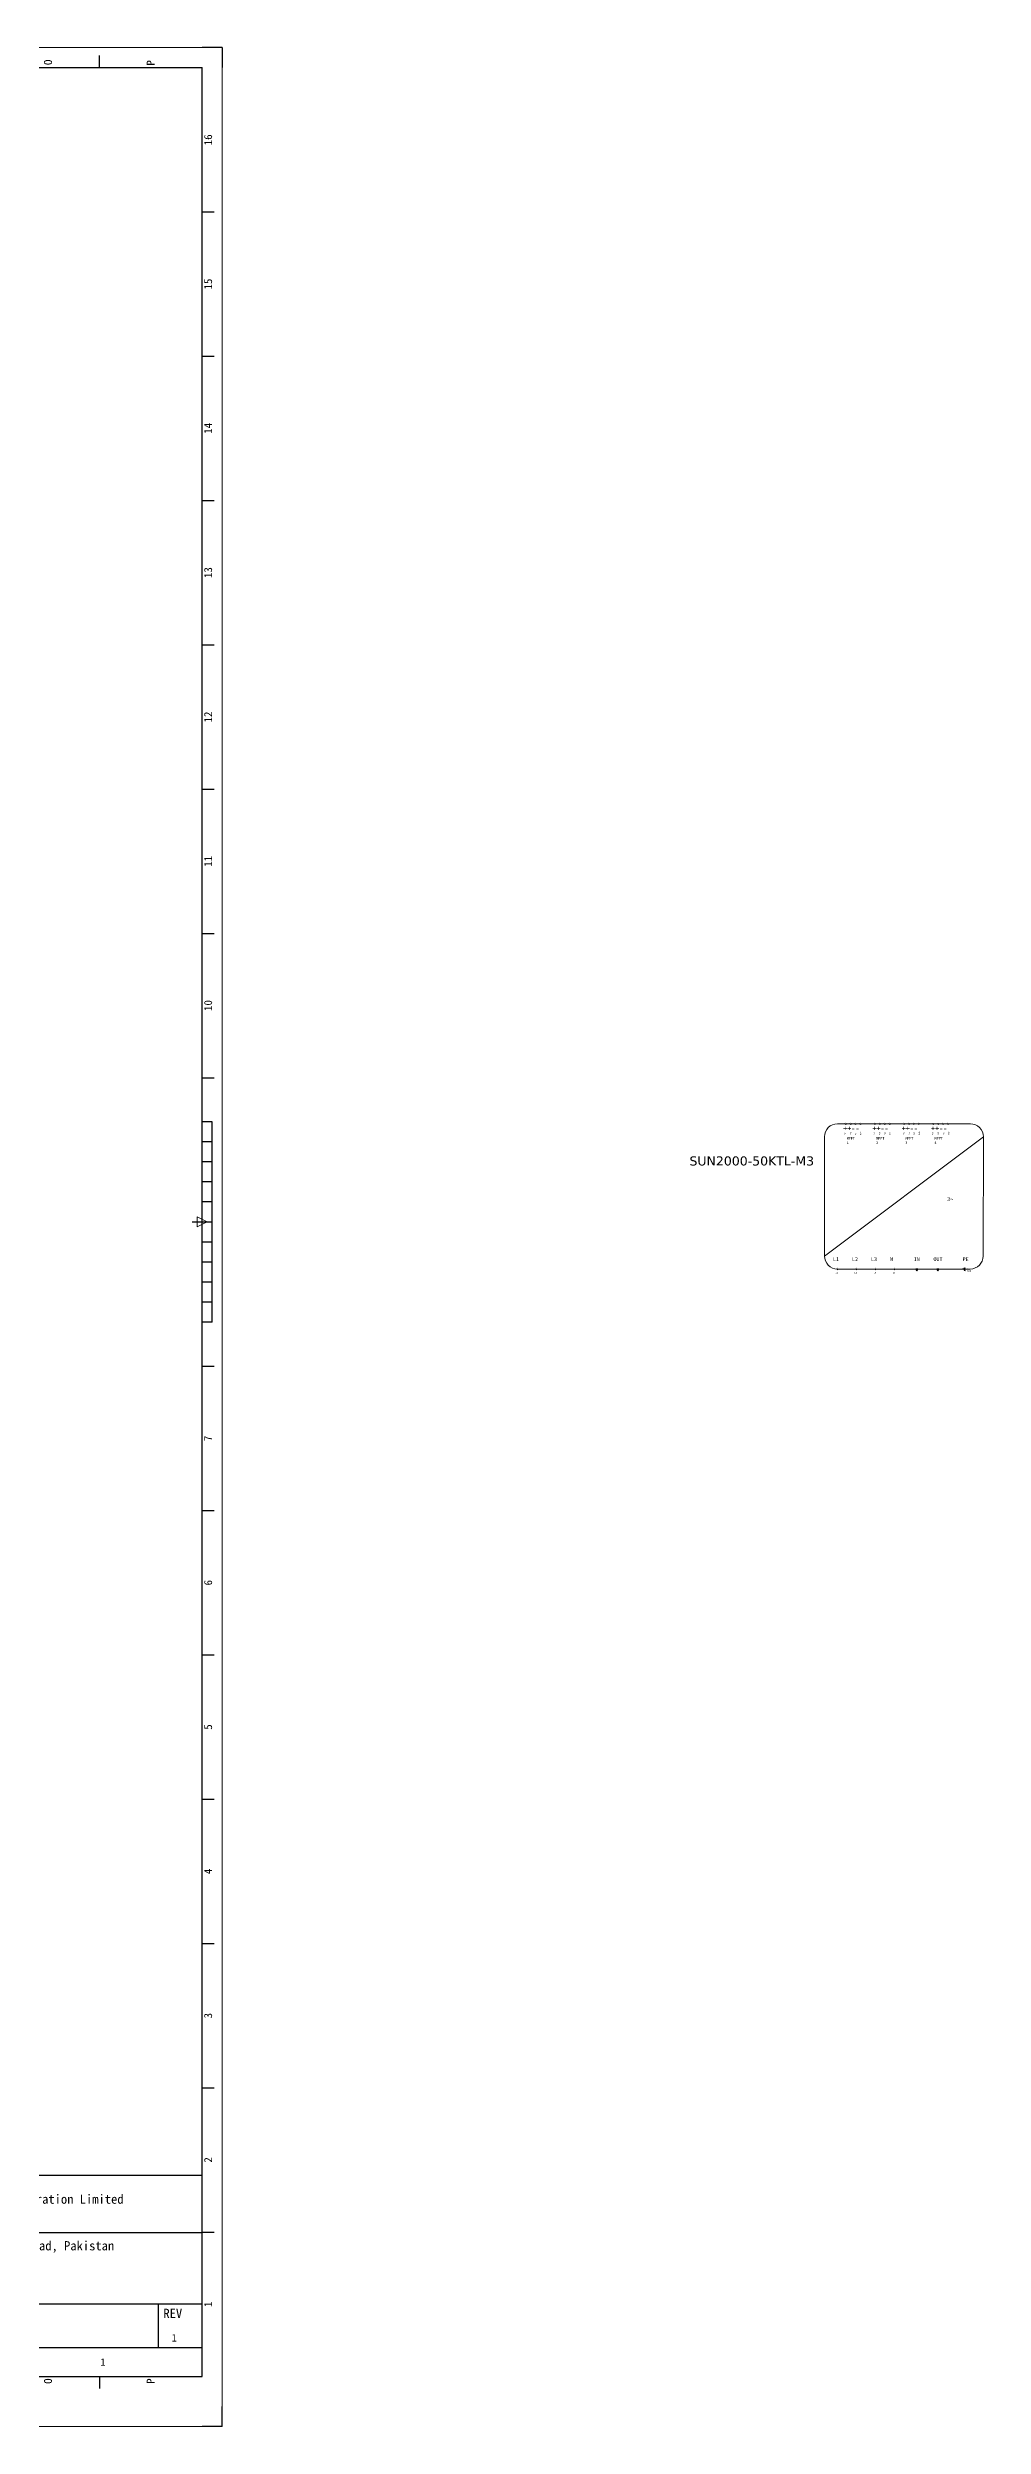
# Model space of a CAD drawing. Header units: millimetres. Extents: x 139 to 1361, y -140 to 1049.
# Drawn here: x 893 to 1361, y -140 to 1049 of the extents above; entities that cross this region are included whole.
import ezdxf
from ezdxf.enums import TextEntityAlignment as Align

# ---------------------------------------------------------------- set-up
doc = ezdxf.new("R2010")
doc.units = ezdxf.units.MM
doc.header["$LTSCALE"] = 12
for name, color, linetype in [('AE_BOR', 1, 'Continuous'), ('DESC', 1, 'Continuous'), ('SYMS', 7, 'Continuous'), ('TAGS', 51, 'Continuous'), ('TB_LABELS', 1, 'Continuous'), ('Title Block', 7, 'Continuous')]:
    doc.layers.add(name, color=color, linetype=linetype)
doc.styles.add('Roman', font='romans')
doc.styles.get("Standard").update_dxf_attribs({"font": ''})
doc.styles.add('WD', font='')
doc.styles.get('Standard').set_extended_font_data('SimHei')
doc.styles.get('WD').set_extended_font_data('SimHei')

# ---------------------------------------------------------------- blocks, each defined once
blk = doc.blocks.new('gb_a0_a')
for p, q in [((149, 1039), (149, -115)), ((149, 1039), (970, 1039)), ((970, -115), (970, 1039)), ((149, -115), (970, -115))]:
    blk.add_line(p, q)
at = {"layer": 'AE_BOR', "color": 1, "lineweight": 15}
for p, q in [((139, -140), (139, 1049)), ((139, 1049), (980, 1049)), ((980, 1049), (980, -140)), ((967.5, 459.5), (967.5, 464.5)), ((967.5, 464.5), (972.5, 462)), ((972.5, 462), (967.5, 459.5)), ((559.5, -117.5), (557, -112.5)), ((557, -112.5), (562, -112.5)), ((562, -112.5), (559.5, -117.5)), ((559.5, -117.5), (559.5, -112.5)), ((980, -140), (139, -140))]:
    blk.add_line(p, q, dxfattribs=at)
at = {"layer": 'AE_BOR', "lineweight": 30}
for p, q in [((149, 1049), (139, 1049)), ((139, 1049), (139, 1039)), ((980, 1049), (970, 1049)), ((980, 1049), (980, 1039)), ((139, -130), (139, -140)), ((980, -140), (980, -130)), ((139, -140), (149, -140)), ((980, -140), (970, -140))]:
    blk.add_line(p, q, dxfattribs=at)
at = {"layer": 'AE_BOR'}
for p, q in [((200.3, 1039), (200.3, 1045)), ((251.6, 1039), (251.6, 1045)), ((302.9, 1039), (302.9, 1045)), ((354.2, 1039), (354.2, 1045)), ((405.6, 1039), (405.6, 1045)), ((456.9, 1039), (456.9, 1045)), ((508.2, 1039), (508.2, 1045)), ((610.8, 1039), (610.8, 1045)), ((662.1, 1039), (662.1, 1045)), ((713.4, 1039), (713.4, 1045)), ((764.8, 1039), (764.8, 1045)), ((816.1, 1039), (816.1, 1045)), ((867.4, 1039), (867.4, 1045)), ((918.7, 1039), (918.7, 1045)), ((149, 966.9), (143, 966.9)), ((970, 966.9), (976, 966.9)), ((149, 894.8), (143, 894.8)), ((970, 894.8), (976, 894.8)), ((149, 822.6), (143, 822.6)), ((970, 822.6), (976, 822.6)), ((149, 750.5), (143, 750.5)), ((970, 750.5), (976, 750.5)), ((149, 678.4), (143, 678.4)), ((970, 678.4), (976, 678.4)), ((149, 606.2), (143, 606.2)), ((970, 606.2), (976, 606.2)), ((149, 534.1), (143, 534.1)), ((970, 534.1), (976, 534.1)), ((149, 389.9), (143, 389.9)), ((970, 389.9), (976, 389.9)), ((149, 317.8), (143, 317.8)), ((970, 317.8), (976, 317.8)), ((149, 245.6), (143, 245.6)), ((970, 245.6), (976, 245.6)), ((149, 173.5), (143, 173.5)), ((970, 173.5), (976, 173.5)), ((149, 101.4), (143, 101.4)), ((970, 101.4), (976, 101.4)), ((149, 29.3), (143, 29.3)), ((970, 29.3), (976, 29.3)), ((149, -42.9), (143, -42.9)), ((970, -42.9), (976, -42.9)), ((200.3, -115), (200.3, -121)), ((251.6, -115), (251.6, -121)), ((302.9, -115), (302.9, -121)), ((354.2, -115), (354.2, -121)), ((405.6, -115), (405.6, -121)), ((456.9, -115), (456.9, -121)), ((508.2, -115), (508.2, -121)), ((610.8, -115), (610.8, -121)), ((662.1, -115), (662.1, -121)), ((713.4, -115), (713.4, -121)), ((764.8, -115), (764.8, -121)), ((816.1, -115), (816.1, -121)), ((867.4, -115), (867.4, -121)), ((918.7, -115), (918.7, -121))]:
    blk.add_line(p, q, dxfattribs=at)
at = {"layer": 'AE_BOR', "color": 2, "lineweight": 30}
for p, q in [((559.5, 1034), (559.5, 1044)), ((975, 512), (970, 512)), ((975, 412), (975, 512)), ((975, 502), (970, 502)), ((975, 492), (970, 492)), ((975, 482), (970, 482)), ((975, 472), (970, 472)), ((154, 462), (144, 462)), ((965, 462), (975, 462)), ((975, 452), (970, 452)), ((975, 442), (970, 442)), ((975, 432), (970, 432)), ((975, 422), (970, 422)), ((975, 412), (970, 412)), ((559.5, -120), (559.5, -110))]:
    blk.add_line(p, q, dxfattribs=at)
at = {"layer": 'AE_BOR', "style": 'WD'}
for s, p in [('A', (174.7, 1043)), ('B', (226, 1042.7)), ('C', (277.3, 1042.9)), ('D', (328.6, 1042.7)), ('E', (379.9, 1042.5)), ('F', (431.2, 1042.5)), ('G', (482.5, 1042.9)), ('H', (533.8, 1042.7)), ('I', (585.2, 1040)), ('J', (636.5, 1041.9)), ('K', (687.8, 1042.7)), ('L', (739.1, 1042.3)), ('M', (790.4, 1043)), ('N', (841.7, 1042.7)), ('O', (893, 1043)), ('P', (944.3, 1042.7)), ('A', (174.7, -116)), ('B', (226, -116)), ('C', (277.3, -116)), ('D', (328.6, -116)), ('E', (379.9, -116)), ('F', (431.2, -116)), ('G', (482.5, -116)), ('H', (533.8, -116)), ('I', (585.2, -116)), ('J', (636.5, -116)), ('K', (687.8, -116)), ('L', (739.1, -116)), ('M', (790.4, -116)), ('N', (841.7, -116)), ('O', (893, -116)), ('P', (944.3, -116))]:
    blk.add_text(s, height=4, rotation=90, dxfattribs=at).set_placement(p, align=Align.MIDDLE_RIGHT)
for s, p in [('16', (148, 1002.9)), ('16', (975, 1002.9)), ('15', (148, 930.8)), ('15', (975, 930.8)), ('14', (148, 858.7)), ('14', (975, 858.7)), ('13', (148, 786.6)), ('13', (975, 786.6)), ('12', (148, 714.4)), ('12', (975, 714.4)), ('11', (148, 642.3)), ('11', (975, 642.3)), ('10', (148, 570.2)), ('10', (975, 570.2)), ('9', (148, 498.1)), ('8', (148, 425.9)), ('7', (148, 353.8)), ('7', (975, 353.8)), ('6', (148, 281.7)), ('6', (975, 281.7)), ('5', (148, 209.6)), ('5', (975, 209.6)), ('4', (148, 137.4)), ('4', (975, 137.4)), ('3', (148, 65.3)), ('3', (975, 65.3)), ('2', (148, -6.8)), ('2', (975, -6.8)), ('1', (148, -78.9)), ('1', (975, -78.9))]:
    blk.add_text(s, height=4, rotation=90, dxfattribs=at).set_placement(p, align=Align.CENTER)
blk = doc.blocks.new('VT0_05')
blk.add_lwpolyline([(0.08, -0.06), (0, 0.08), (-0.08, -0.06)], close=True)
at = {"style": 'WD', "flags": 1}
for tag, p in [('X4TERM01', (-0.05, 0)), ('X2TERM01', (0, 0.08)), ('X1TERM01', (0.05, 0)), ('X8TERM01', (0, -0.06))]:
    blk.add_attdef(tag, p, '', height=0.01, dxfattribs=at)
blk = doc.blocks.new('HGND1')
for p, q in [((0.125, 0), (0, 0)), ((0.125, 0.09375), (0.125, -0.09375)), ((0.125, 0.09375), (0.1875, 0.0625)), ((0.125, 0), (0.1875, -0.03125)), ((0.125, -0.09375), (0.1875, -0.125))]:
    blk.add_line(p, q)
at = {"style": 'WD', "flags": 1}
for tag in ['ASSYCODE', 'X4TERM01', 'CAT', 'MFG', 'FAMILY']:
    blk.add_attdef(tag, (0, 0), '', height=0.01, dxfattribs=at)
at = {"style": 'WD', "width": 0.8}
for tag, p in [('TAG1', (0.25, 0)), ('INST', (0.25, 0.3125)), ('LOC', (0.25, 0.15625)), ('DESC1', (0.25, -0.15625)), ('DESC2', (0.25, -0.3125))]:
    blk.add_attdef(tag, text='', height=0.125, dxfattribs=at).set_placement(p, align=Align.MIDDLE_LEFT)
blk = doc.blocks.new('HC01PJ_1-')
blk.add_line((0.03, 0), (0.09, 0))
for points in [[(0.06, -0.09, 0.0125, 0.0125, 0), (-0.06, 0, 0.0125, 0.0125, 0), (0.06, 0.09, 0, 0, 0)], [(0.12, 0.06, 0.0125, 0.0125, 0), (0.03, 0, 0.0125, 0.0125, 0), (0.12, -0.06, 0, 0, 0)]]:
    blk.add_lwpolyline(points, format="xyseb")
at = {"style": 'WD', "flags": 9}
blk.add_attdef('WDTYPE', text='', height=0.01, dxfattribs=at).set_placement((-0.22, 0.07), align=Align.RIGHT)
at = {"style": 'WD', "width": 0.85}
for tag, p in [('INST', (-0.01, 0.47)), ('TAG1', (-0.01, 0.12)), ('LOC', (-0.01, 0.3)), ('DESC1', (-0.01, -0.34)), ('DESC2', (-0.01, -0.52)), ('DESC3', (-0.01, -0.69))]:
    blk.add_attdef(tag, text='', height=0.125, dxfattribs=at).set_placement(p, align=Align.CENTER)
at = {"style": 'WD'}
for tag, p, flags in [('X4TERMDESC01', (-0.09, 0.03), 1), ('X1TERMDESC02', (0.12, 0.03), 1), ('FAMILY', (0.21, 0.13), 9)]:
    blk.add_attdef(tag, p, '', height=0.01, dxfattribs=dict(at, flags=flags))
at = {"color": 7, "style": 'WD', "flags": 1}
for tag, p in [('X4TERM01', (-0.06, 0)), ('X1TERM02', (0.09, 0))]:
    blk.add_attdef(tag, p, '', height=0.0125, dxfattribs=at)
at = {"style": 'WD'}
for tag, p in [('X2LINK', (0, 0.09)), ('X8LINK', (0, -0.09))]:
    blk.add_attdef(tag, p, '', height=0.01, dxfattribs=at)
at = {"linetype": 'Continuous', "style": 'WD', "flags": 9}
for tag, p in [('ASSYCODE', (0.22, 0.06)), ('CAT', (0.23, 0.11)), ('MFG', (0.23, 0.09))]:
    blk.add_attdef(tag, text='', height=0.01, dxfattribs=at).set_placement(p, align=Align.CENTER)
at = {"linetype": 'Continuous', "style": 'WD', "flags": 8}
blk.add_attdef('TERM01', text='', height=0.125, dxfattribs=at).set_placement((-0.1, -0.03), align=Align.TOP_RIGHT)
blk.add_attdef('TERM02', text='', height=0.125, dxfattribs=at).set_placement((0.15, -0.03), align=Align.TOP_LEFT)
blk = doc.blocks.new('JIC_tblock_desc_C')
for p, q in [((0, 0), (0, 1.75)), ((-6.25, 0), (0, 0))]:
    blk.add_line(p, q)
at = {"layer": 'Title Block'}
for p, q in [((-6.25, 0), (-6.25, 1.75)), ((-6.25, 1.75), (0, 1.75)), ((-4.25, 0), (-4.25, 1.75)), ((-4.25, 1.25), (0, 1.25)), ((-6.25, 0.63), (0, 0.63)), ((-3.87, 0.25), (-3.87, 0.63)), ((-2.75, 0.25), (-2.75, 0.63)), ((-0.38, 0.25), (-0.38, 0.63)), ((-6.25, 0.315), (-4.25, 0.315)), ((-4.25, 0.25), (0, 0.25)), ((-3.25, 0), (-3.25, 0.25)), ((-1.75, 0), (-1.75, 0.25))]:
    blk.add_line(p, q, dxfattribs=at)
at = {"color": 0, "style": 'Roman', "flags": 8}
for tag, p in [('FNAME', (-20.636, 6.819)), ('REVDATE', (-20.636, 4.106)), ('USER', (-20.636, 1.477))]:
    blk.add_attdef(tag, p, '', height=0.15, rotation=90, dxfattribs=at)
at = {"style": 'WD'}
for tag, p in [('PROJDESC', (-2.125, 1.5)), ('TITLE1', (-2.125, 1.095)), ('TITLE2', (-2.125, 0.785))]:
    blk.add_attdef(tag, text='', height=0.08, dxfattribs=at).set_placement(p, align=Align.CENTER)
at = {"style": 'WD', "flags": 1}
blk.add_attdef('WD_TB', (-5.57, 0.177), '', height=0.086, dxfattribs=at)
at = {"style": 'WD'}
for tag, p in [('SIZE', (-4.162, 0.32)), ('FSCM_NO', (-3.4, 0.337)), ('DWG_NO', (-1.659, 0.337)), ('REV', (-0.265, 0.303)), ('SCALE', (-3.634, 0.069)), ('SHEET', (-0.883, 0.092))]:
    blk.add_attdef(tag, p, '', height=0.065, dxfattribs=at)
at = {"layer": 'TB_LABELS', "style": 'WD'}
for s, p in [('SIZE', (-4.204, 0.604)), ('FSCM NO', (-3.819, 0.588)), ('DRAWING NUMBER', (-2.689, 0.579)), ('REV', (-0.336, 0.588)), ('SCALE', (-4.204, 0.158)), ('SHEET', (-1.701, 0.164))]:
    blk.add_text(s, height=0.08, dxfattribs=at).set_placement(p, align=Align.TOP_LEFT)

msp = doc.modelspace()

# ---------------------------------------------------------------- linework, layer by layer
at = {"color": 7, "lineweight": 9}
msp.add_line((1360.5, 504.6), (1281.1, 445), dxfattribs=at)
msp.add_lwpolyline([(1327.1, 438.5), (1287.6, 438.5, -0.414214), (1281.1, 445), (1281.1, 504.6, -0.414214), (1287.6, 511.1), (1354, 511.1, -0.414699), (1360.5, 504.6), (1360.4, 445, -0.413728), (1353.9, 438.5), (1287.8, 438.5)], format="xyb", dxfattribs=at)

# ---------------------------------------------------------------- block references
msp.add_blockref('gb_a0_a', (0, 0))
ref = msp.add_blockref('JIC_tblock_desc_C', (970, -115), dxfattribs=dict(xscale=57.52344801798704, yscale=57.52344801798704, zscale=57.52344801798704))
ref.add_attrib('SHEET', '1', (919.2, -109.7), dxfattribs={"height": 3.74, "style": 'WD'})
ref.add_attrib('REV', '1', (954.8, -97.6), dxfattribs={"height": 3.74, "style": 'WD'})
ref.add_attrib('DWG_NO', '2', (874.6, -95.6), dxfattribs={"height": 3.74, "style": 'WD'})
ref.add_attrib('TITLE2', 'AC/DC Wiring Diagram', dxfattribs={"height": 4.602, "style": 'WD'}).set_placement((847.8, -69.8), align=Align.CENTER)
ref.add_attrib('TITLE1', 'Petrolium Exploration Limited, Islamabad, Pakistan', dxfattribs={"height": 4.602, "style": 'WD'}).set_placement((847.8, -52), align=Align.CENTER)
ref.add_attrib('PROJDESC', 'Rooftop Solar System at Petrolium Exploration Limited', dxfattribs={"height": 4.602, "style": 'WD'}).set_placement((847.8, -28.7), align=Align.CENTER)
at = {"layer": 'SYMS', "color": 7, "lineweight": 9, "xscale": 6.503093813421009, "yscale": 6.503093813421009, "zscale": 6.503093813421009}
for p in [(1291.3, 511.1), (1293.8, 511.1), (1296.2, 511.1), (1298.7, 511.1), (1305.9, 511.1), (1308.4, 511.1), (1310.8, 511.1), (1313.3, 511.1), (1320.5, 511.1), (1323, 511.1), (1325.4, 511.1), (1327.9, 511.1), (1335.1, 511.1), (1337.6, 511.1), (1340, 511.1), (1342.5, 511.1)]:
    msp.add_blockref('HC01PJ_1-', p, dxfattribs=at)
at = {"layer": 'SYMS', "color": 7, "lineweight": 9}
ref = msp.add_blockref('HC01PJ_1-', (1287.2, 438.5), dxfattribs=dict(at, xscale=6.503093813421009, yscale=6.503093813421009, zscale=6.503093813421009))
ref.add_attrib('DESC1', 'L1', dxfattribs={"layer": 'DESC', "height": 0.813, "style": 'WD', "width": 0.85}).set_placement((1287.1, 436.2), align=Align.CENTER)
ref = msp.add_blockref('HC01PJ_1-', (1296.7, 438.5), dxfattribs=dict(at, xscale=6.503093813421009, yscale=6.503093813421009, zscale=6.503093813421009))
ref.add_attrib('DESC1', 'L2', dxfattribs={"layer": 'DESC', "height": 0.813, "style": 'WD', "width": 0.85}).set_placement((1296.7, 436.2), align=Align.CENTER)
ref = msp.add_blockref('HC01PJ_1-', (1306.2, 438.5), dxfattribs=dict(at, xscale=6.503093813421009, yscale=6.503093813421009, zscale=6.503093813421009))
ref.add_attrib('DESC1', 'L3', dxfattribs={"layer": 'DESC', "height": 0.813, "style": 'WD', "width": 0.85}).set_placement((1306.2, 436.2), align=Align.CENTER)
ref = msp.add_blockref('HC01PJ_1-', (1315.7, 438.5), dxfattribs=dict(at, xscale=6.503093813421009, yscale=6.503093813421009, zscale=6.503093813421009))
ref.add_attrib('DESC1', 'N', dxfattribs={"layer": 'DESC', "height": 0.813, "style": 'WD', "width": 0.85}).set_placement((1315.7, 436.2), align=Align.CENTER)
at = {"layer": 'SYMS', "color": 7, "lineweight": 9, "xscale": 6.503093813421009, "yscale": 6.503093813421009, "zscale": 6.503093813421009, "rotation": 180}
for p in [(1327.2, 438.1), (1337.7, 438.1)]:
    msp.add_blockref('VT0_05', p, dxfattribs=at)
at = {"layer": 'SYMS', "color": 7, "lineweight": 9}
ref = msp.add_blockref('HGND1', (1350.1, 438.5), dxfattribs=dict(at, xscale=6.503093813421009, yscale=6.503093813421009, zscale=6.503093813421009))
ref.add_attrib('TAG1', 'PE', dxfattribs={"layer": 'TAGS', "height": 0.813, "style": 'WD', "width": 0.8}).set_placement((1351.7, 438.5), align=Align.MIDDLE_LEFT)
ref.add_attrib('DESC1', 'EARTH', dxfattribs={"layer": 'DESC', "height": 0.813, "style": 'WD', "width": 0.8}).set_placement((1351.7, 437.5), align=Align.MIDDLE_LEFT)

# ---------------------------------------------------------------- texts
at = {"color": 7, "lineweight": 9, "attachment_point": 1}
for s, width, insert, char_height in [('++--', 0.946, (1290.4, 510.1), 2.6), ('MPPT 1', 1.359, (1292.2, 504.5), 1.31), ('++--', 0.946, (1305, 510.1), 2.6), ('MPPT 2', 1.359, (1306.9, 504.5), 1.31), ('++--', 0.946, (1319.7, 510.1), 2.6), ('MPPT 3', 1.359, (1321.5, 504.5), 1.31), ('++--', 0.946, (1334.3, 510.1), 2.6), ('MPPT 4', 1.359, (1336.1, 504.5), 1.31), ('3~', 4.255, (1342.4, 474.4), 1.95), ('L1', 4.255, (1285.3, 444.4), 1.95), ('L2', 4.255, (1294.8, 444.4), 1.95), ('L3', 4.255, (1304.3, 444.4), 1.95), ('N', 4.255, (1313.8, 444.4), 1.95), ('IN', 4.255, (1325.7, 444.4), 1.95), ('OUT', 4.255, (1335.5, 444.4), 1.95), ('PE', 4.255, (1350.1, 444.4), 1.95)]:
    msp.add_mtext_dynamic_manual_height_columns(s, width=width, gutter_width=0.325, heights=[0], dxfattribs=dict(at, insert=insert, char_height=char_height))
at = {"color": 7, "lineweight": 9, "char_height": 0.65, "attachment_point": 1, "rotation": 90}
for s, insert in [('{\\fYu Gothic Medium|b0|i0|c0|p34;PV1}', (1291, 505.5)), ('{\\fYu Gothic Medium|b0|i0|c0|p34;PV2}', (1293.8, 505.5)), ('{\\fYu Gothic Medium|b0|i0|c0|p34;PV1}', (1296.4, 505.5)), ('{\\fYu Gothic Medium|b0|i0|c0|p34;PV2}', (1298.9, 505.6)), ('{\\fYu Gothic Medium|b0|i0|c0|p34;PV3}', (1305.6, 505.5)), ('{\\fYu Gothic Medium|b0|i0|c0|p34;PV4}', (1308.4, 505.5)), ('{\\fYu Gothic Medium|b0|i0|c0|p34;PV3}', (1311, 505.5)), ('{\\fYu Gothic Medium|b0|i0|c0|p34;PV4}', (1313.5, 505.6)), ('{\\fYu Gothic Medium|b0|i0|c0|p34;PV5}', (1320.3, 505.5)), ('{\\fYu Gothic Medium|b0|i0|c0|p34;PV6}', (1323.1, 505.5)), ('{\\fYu Gothic Medium|b0|i0|c0|p34;PV5}', (1325.7, 505.5)), ('{\\fYu Gothic Medium|b0|i0|c0|p34;PV6}', (1328.2, 505.6)), ('{\\fYu Gothic Medium|b0|i0|c0|p34;PV7}', (1334.9, 505.5)), ('{\\fYu Gothic Medium|b0|i0|c0|p34;PV8}', (1337.7, 505.5)), ('{\\fYu Gothic Medium|b0|i0|c0|p34;PV7}', (1340.3, 505.5)), ('{\\fYu Gothic Medium|b0|i0|c0|p34;PV8}', (1342.8, 505.6))]:
    msp.add_mtext_dynamic_manual_height_columns(s, width=0.38, gutter_width=0.325, heights=[0], dxfattribs=dict(at, insert=insert))
at = {"insert": (1213.6, 494.8), "char_height": 4.552, "attachment_point": 1}
msp.add_mtext_dynamic_manual_height_columns('{\\fVerdana|b0|i0|c0|p34;\\C242;\\c2564301;SUN2000-50KTL-M3}', width=4.529, gutter_width=12.5, heights=[0], dxfattribs=at)

doc.saveas('drawing.dxf')
